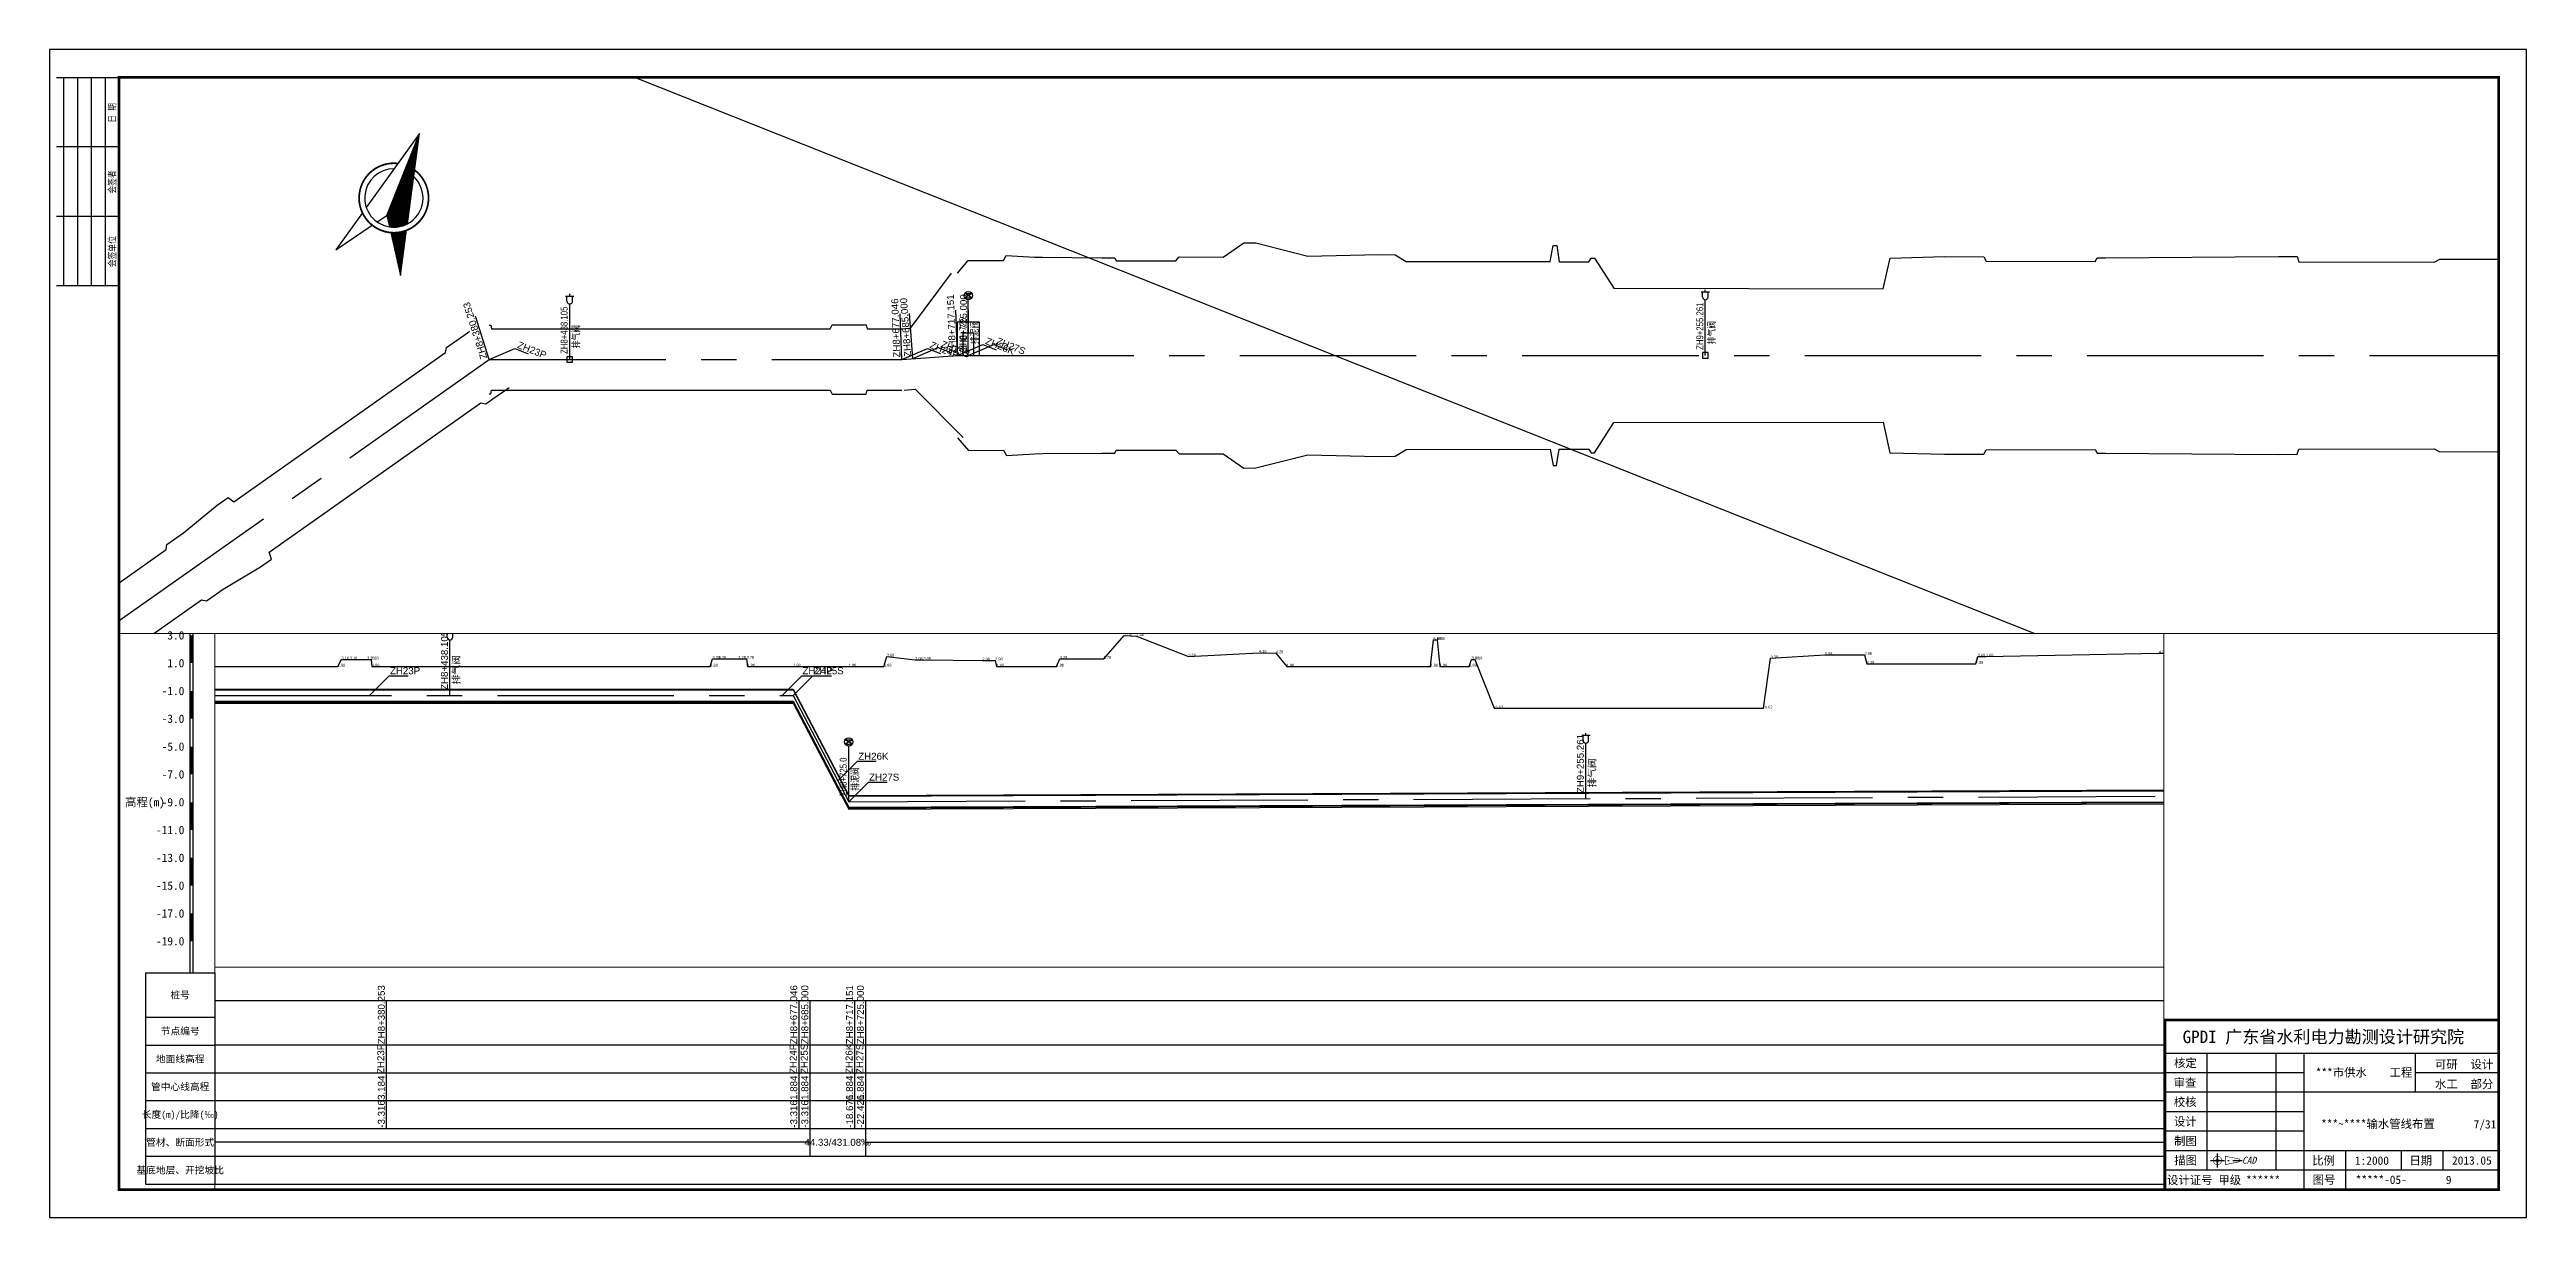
# Paper-space layout '9' of a CAD drawing. Header units: millimetres. Extents: x 0 to 891, y 0 to 420.
# The model-space entities are those that its viewports show. They can reach past a viewport. Long polylines and large blocks are cut down to what shows.
import ezdxf
from ezdxf.enums import TextEntityAlignment as Align
from ezdxf.lldxf.tags import DXFTag

# ---------------------------------------------------------------- set-up
doc = ezdxf.new("R2010")
doc.units = ezdxf.units.MM
doc.linetypes.add('CENTER', pattern=[50.8, 31.75, -6.35, 6.35, -6.35])
for name, color, linetype in [('pipe', 3, 'Continuous'), ('pipe_cen', 1, 'CENTER'), ('tab', 9, 'Continuous'), ('地形剖面', 4, 'Continuous'), ('布局裁图', 3, 'Continuous'), ('水工平面管线标注', 3, 'Continuous'), ('水工开挖线', 5, 'Continuous'), ('纵面管线标注', 3, 'Continuous'), ('附属设施', 2, 'Continuous')]:
    doc.layers.add(name, color=color, linetype=linetype)
doc.layers.add('管线-管廊边线-北线', color=4, linetype='管廊边线', lineweight=9)
doc.styles.add('FSD', font='')
doc.styles.add('HT', font='simhei.ttf')
doc.styles.get("Standard").update_dxf_attribs({"font": 'arial.ttf'})
doc.styles.get('FSD').set_extended_font_data('SimSun')
tags = doc.linetypes.add('管廊边线', pattern='A,50,-5,["管廊边线",Standard,S=2.54,R=0,X=-3.5,Y=-1.27],-12', length=67).pattern_tags.tags
tags[6] = DXFTag(74, 10)

# ---------------------------------------------------------------- blocks, each defined once
blk = doc.blocks.new('sign')
at = {"color": 7}
for p, q in [((-20, 0), (-20, -75)), ((-15, 0), (-15, -75)), ((-10, 0), (-10, -75)), ((-5, 0), (-5, -75)), ((0, -25), (-22.5, -25)), ((0, -50), (-22.5, -50))]:
    blk.add_line(p, q, dxfattribs=at)
blk.add_lwpolyline([(-22.5, 0), (0, 0), (0, -75), (-22.5, -75)], dxfattribs=at)
at = {"color": 3, "style": 'FSD', "width": 0.8}
for s, p in [('日 期', (-1.24, -16.3)), ('会签者', (-1.2, -41.81)), ('会签单位', (-1.2, -68.28))]:
    blk.add_text(s, height=2.5, rotation=90, dxfattribs=at).set_placement(p)
blk = doc.blocks.new('图框')
at = {"color": 7, "ltscale": 8}
for p, q in [((761, 10), (761, 71)), ((881, 71), (881, 10))]:
    blk.add_line(p, q, dxfattribs=at)
at = {"color": 7}
for p, q in [((881, 59), (761, 59)), ((776, 59), (776, 17)), ((801, 17), (801, 59)), ((811, 10), (811, 59)), ((851, 59), (851, 45)), ((811, 52), (761, 52)), ((881, 45), (761, 45)), ((881, 52), (851, 52)), ((811, 38), (761, 38)), ((811, 31), (761, 31)), ((881, 24), (761, 24)), ((826, 10), (826, 24)), ((846, 17), (846, 24)), ((861, 17), (861, 24)), ((881, 17), (761, 17))]:
    blk.add_line(p, q, dxfattribs=at)
at = {"color": 1}
for p, q in [((777.36, 20.51), (782.36, 20.51)), ((779.86, 18.01), (779.86, 23.01)), ((783.61, 20.51), (784.11, 20.51)), ((785.36, 20.51), (788.7, 20.51))]:
    blk.add_line(p, q, dxfattribs=at)
blk.add_lwpolyline([(0, 0), (891, 0), (891, 420), (0, 420)], close=True)
at = {"const_width": 1}
blk.add_lwpolyline([(25, 10), (25, 410), (881, 410), (881, 10)], close=True, dxfattribs=at)
at = {"color": 7, "const_width": 1}
blk.add_lwpolyline([(761, 10), (761, 71), (881, 71), (881, 10)], close=True, dxfattribs=at)
at = {"color": 5, "const_width": 0.2}
for points in [[(781.35, 20.66, 39.991666), (781.36, 20.51, 0.025005)], [(780.45, 20.57, 39.991666), (780.46, 20.51, 0.025005)]]:
    blk.add_lwpolyline(points, format="xyb", close=True, dxfattribs=at)
blk.add_lwpolyline([(787.7, 20.01), (782.7, 19.01), (782.7, 22.01), (787.7, 21.01)], close=True, dxfattribs=at)
blk.add_blockref('sign', (25, 410))
at = {"color": 3, "style": 'HT'}
for s, height, p in [('GPDI 广东省水利电力勘测设计研究院', 4.5, (767.32, 62.71)), ('***市供水', 3, (815.18, 50.63)), ('工程', 3, (841.77, 50.63)), ('可研', 3, (858.09, 53.54)), ('设计', 3, (870.9, 53.54)), ('水工', 3, (858.09, 46.44)), ('部分', 3, (870.9, 46.44)), ('***~****输水管线布置', 3, (817.12, 32.13)), ('比例', 3, (813.95, 18.94)), ('1:2000', 3, (829.29, 18.94)), ('日期', 3, (848.89, 18.98)), ('2013.05', 3, (864.23, 18.98)), ('图号', 3, (814.08, 12.06)), ('*****-05-', 3, (829.59, 12.06))]:
    blk.add_text(s, height=height, dxfattribs=at).set_placement(p)
at = {"color": 3, "ltscale": 8, "style": 'HT'}
for s, p in [('核定', (764.23, 55.53)), ('审查', (764.08, 48.46)), ('校核', (764.15, 41.51)), ('设计', (764.16, 34.49)), ('制图', (764.25, 27.48)), ('描图', (764.31, 20.49))]:
    blk.add_text(s, height=3, dxfattribs=at).set_placement(p, align=Align.MIDDLE_LEFT)
at = {"color": 3, "style": 'HT', "oblique": 15}
blk.add_text('CAD', height=2.5, dxfattribs=at).set_placement((788.67, 19.33))
at = {"color": 3, "ltscale": 8, "style": 'HT'}
for s, p in [('设计证号 ', (761.71, 11.94)), ('甲级 ', (780.19, 11.94)), ('******', (790.15, 11.94))]:
    blk.add_text(s, height=3, dxfattribs=at).set_placement(p)
blk = doc.blocks.new('*X9')
at = {"color": 0}
for p, q in [((2.948, 5.027), (2.95, 5.029)), ((2.948, 5.013), (2.953, 5.017)), ((2.948, 4.999), (2.955, 5.006)), ((2.948, 4.985), (2.958, 4.995)), ((2.948, 4.97), (2.961, 4.983)), ((2.948, 4.956), (2.964, 4.972)), ((2.948, 4.942), (2.967, 4.961)), ((2.948, 4.928), (2.97, 4.949)), ((2.948, 4.914), (2.972, 4.938)), ((2.948, 4.9), (2.975, 4.927)), ((2.948, 4.886), (2.978, 4.916)), ((2.948, 4.871), (2.981, 4.904)), ((2.948, 4.857), (2.984, 4.893)), ((2.948, 4.843), (2.987, 4.882)), ((2.948, 4.829), (2.989, 4.87)), ((2.948, 4.815), (2.992, 4.859)), ((2.948, 4.801), (2.995, 4.848)), ((2.948, 4.787), (2.998, 4.836)), ((2.948, 4.772), (3.001, 4.825)), ((2.948, 4.758), (3.004, 4.814)), ((2.948, 4.744), (3.006, 4.802)), ((2.948, 4.73), (3.009, 4.791)), ((2.948, 4.716), (3.012, 4.78)), ((2.948, 4.702), (3.015, 4.768)), ((2.948, 4.688), (3.018, 4.757)), ((2.948, 4.673), (3.02, 4.746)), ((2.948, 4.659), (3.023, 4.735)), ((2.948, 4.645), (3.026, 4.723)), ((2.948, 4.631), (3.029, 4.712)), ((2.948, 4.617), (3.032, 4.701)), ((2.948, 4.603), (3.035, 4.689)), ((2.948, 4.589), (3.037, 4.678)), ((2.948, 4.574), (3.04, 4.667)), ((2.948, 4.56), (3.043, 4.655)), ((2.948, 4.546), (3.046, 4.644)), ((2.948, 4.532), (3.049, 4.633)), ((2.948, 4.518), (3.052, 4.621)), ((2.948, 4.504), (3.054, 4.61)), ((2.948, 4.49), (3.057, 4.599)), ((2.948, 4.475), (3.06, 4.587)), ((2.948, 4.461), (3.063, 4.576)), ((2.948, 4.447), (3.066, 4.565)), ((2.948, 4.433), (3.069, 4.554)), ((2.948, 4.419), (3.071, 4.542)), ((2.948, 4.405), (3.074, 4.531)), ((2.948, 4.391), (3.077, 4.52)), ((2.948, 4.376), (3.08, 4.508)), ((2.948, 4.362), (3.083, 4.497)), ((2.948, 4.348), (3.086, 4.486)), ((2.948, 4.334), (3.088, 4.474)), ((2.948, 4.32), (3.091, 4.463)), ((2.948, 4.306), (3.094, 4.452)), ((2.948, 4.292), (3.097, 4.44)), ((2.948, 4.277), (3.1, 4.429)), ((2.948, 4.263), (3.103, 4.418)), ((2.948, 4.249), (3.105, 4.406)), ((2.948, 4.235), (3.108, 4.395)), ((2.948, 4.221), (3.111, 4.384)), ((2.948, 4.207), (3.114, 4.372)), ((2.948, 4.193), (3.117, 4.361)), ((2.948, 4.178), (3.119, 4.35)), ((2.948, 4.164), (3.122, 4.339)), ((2.948, 4.15), (3.125, 4.327)), ((2.948, 4.136), (3.128, 4.316)), ((2.948, 4.122), (3.131, 4.305)), ((2.948, 4.108), (3.134, 4.293)), ((2.948, 4.094), (3.136, 4.282)), ((2.948, 4.079), (3.139, 4.271)), ((2.948, 4.065), (3.142, 4.259)), ((2.948, 4.051), (3.145, 4.248)), ((2.948, 4.037), (3.148, 4.237)), ((2.948, 4.023), (3.151, 4.225)), ((2.948, 4.009), (3.153, 4.214)), ((2.948, 3.995), (3.156, 4.203)), ((2.948, 3.98), (3.159, 4.191)), ((2.948, 3.966), (3.162, 4.18)), ((2.948, 3.952), (3.165, 4.169)), ((2.948, 3.938), (3.168, 4.158)), ((2.948, 3.924), (3.17, 4.146)), ((2.948, 3.91), (3.173, 4.135)), ((2.948, 3.896), (3.176, 4.124)), ((2.948, 3.881), (3.179, 4.112)), ((2.948, 3.867), (3.182, 4.101)), ((2.948, 3.853), (3.185, 4.09)), ((2.948, 3.839), (3.187, 4.078)), ((2.948, 3.825), (3.19, 4.067)), ((2.948, 3.811), (3.193, 4.056)), ((2.948, 3.797), (3.196, 4.044)), ((2.948, 3.782), (3.199, 4.033)), ((2.948, 3.768), (3.202, 4.022)), ((2.953, 3.759), (3.204, 4.01)), ((2.958, 3.75), (3.207, 3.999)), ((2.964, 3.742), (3.21, 3.988)), ((2.97, 3.733), (3.213, 3.977)), ((2.976, 3.725), (3.216, 3.965)), ((2.981, 3.717), (3.218, 3.954)), ((2.987, 3.708), (3.221, 3.943)), ((2.993, 3.7), (3.224, 3.931)), ((2.999, 3.691), (3.227, 3.92)), ((3.004, 3.683), (3.23, 3.909)), ((3.01, 3.675), (3.233, 3.897)), ((3.016, 3.666), (3.235, 3.886)), ((3.022, 3.658), (3.238, 3.875)), ((3.027, 3.65), (3.241, 3.863)), ((3.033, 3.641), (3.244, 3.852)), ((3.039, 3.633), (3.247, 3.841)), ((3.048, 3.627), (3.25, 3.829)), ((3.067, 3.633), (3.252, 3.818)), ((3.088, 3.639), (3.255, 3.807)), ((3.111, 3.648), (3.258, 3.795)), ((3.137, 3.66), (3.261, 3.784)), ((3.169, 3.679), (3.264, 3.773)), ((3.223, 3.718), (3.266, 3.76))]:
    blk.add_line(p, q, dxfattribs=at)
blk = doc.blocks.new('*X8')
at = {"color": 0}
for p, q in [((3.102, 3.54), (3.132, 3.57)), ((3.108, 3.532), (3.157, 3.581)), ((3.114, 3.524), (3.185, 3.595)), ((3.119, 3.515), (3.219, 3.615)), ((3.125, 3.507), (3.276, 3.658)), ((3.131, 3.498), (3.292, 3.66)), ((3.137, 3.49), (3.295, 3.648)), ((3.142, 3.482), (3.298, 3.637)), ((3.148, 3.473), (3.301, 3.626)), ((3.154, 3.465), (3.303, 3.614)), ((3.16, 3.457), (3.306, 3.603)), ((3.165, 3.448), (3.309, 3.592)), ((3.171, 3.44), (3.312, 3.581)), ((3.177, 3.431), (3.315, 3.569)), ((3.096, 3.549), (3.11, 3.562)), ((3.183, 3.423), (3.317, 3.558)), ((3.188, 3.415), (3.32, 3.547)), ((3.194, 3.406), (3.323, 3.535)), ((3.2, 3.398), (3.326, 3.524)), ((3.206, 3.389), (3.329, 3.513)), ((3.211, 3.381), (3.332, 3.501)), ((3.217, 3.373), (3.334, 3.49)), ((3.223, 3.364), (3.337, 3.479)), ((3.229, 3.356), (3.34, 3.467)), ((3.234, 3.347), (3.343, 3.456)), ((3.24, 3.339), (3.346, 3.445)), ((3.246, 3.331), (3.349, 3.433)), ((3.252, 3.322), (3.351, 3.422)), ((3.257, 3.314), (3.354, 3.411)), ((3.263, 3.305), (3.357, 3.4)), ((3.269, 3.297), (3.36, 3.388)), ((3.275, 3.289), (3.363, 3.377)), ((3.28, 3.28), (3.366, 3.366)), ((3.286, 3.272), (3.368, 3.354)), ((3.292, 3.263), (3.371, 3.343)), ((3.298, 3.255), (3.374, 3.332)), ((3.303, 3.247), (3.377, 3.32)), ((3.309, 3.238), (3.38, 3.309)), ((3.315, 3.23), (3.383, 3.298)), ((3.321, 3.222), (3.385, 3.286)), ((3.326, 3.213), (3.388, 3.275)), ((3.332, 3.205), (3.391, 3.264)), ((3.338, 3.196), (3.394, 3.252)), ((3.344, 3.188), (3.397, 3.241)), ((3.349, 3.18), (3.4, 3.23)), ((3.355, 3.171), (3.402, 3.218)), ((3.361, 3.163), (3.405, 3.207)), ((3.367, 3.154), (3.408, 3.196)), ((3.372, 3.146), (3.411, 3.185)), ((3.378, 3.138), (3.414, 3.173)), ((3.384, 3.129), (3.416, 3.162)), ((3.39, 3.121), (3.419, 3.151)), ((3.395, 3.112), (3.422, 3.139)), ((3.401, 3.104), (3.425, 3.128)), ((3.407, 3.096), (3.428, 3.117)), ((3.413, 3.087), (3.431, 3.105)), ((3.418, 3.079), (3.433, 3.094)), ((3.424, 3.07), (3.436, 3.083)), ((3.43, 3.062), (3.439, 3.071)), ((3.436, 3.054), (3.442, 3.06)), ((3.441, 3.045), (3.445, 3.049)), ((3.447, 3.037), (3.448, 3.037))]:
    blk.add_line(p, q, dxfattribs=at)
blk = doc.blocks.new('zbz')
for p, q in [((0, 0), (-0.318, -1.274)), ((0, -1.27), (0, 0)), ((0.318, -1.274), (0, 0)), ((-0.341, -1.365), (-0.5, -2)), ((-0.095, -1.409), (0, -1.27)), ((0, -1.27), (0.095, -1.409)), ((0.5, -2), (0.341, -1.365)), ((-0.5, -2), (-0.143, -1.479)), ((0.143, -1.479), (0.5, -2))]:
    blk.add_line(p, q)
at = {"const_width": 0.025}
for points in [[(-0.129, -0.517, 1.014443), (0.143, -1.479, 1.014443)], [(0.341, -1.365, 0.588844), (0.129, -0.517, 1.014443)], [(0.143, -1.479, 0.115834), (0.341, -1.365, 1.014443)]]:
    blk.add_lwpolyline(points, format="xyb", dxfattribs=at)
for start, end in [(111.2477, 283.0769), (319.3202, 68.7523), (283.0769, 319.3202)]:
    blk.add_arc((0, -1), 0.42, start, end)
for name in ['*X9', '*X8']:
    blk.add_blockref(name, (-2.948, -5.035))
blk = doc.blocks.new('指北针')
at = {"xscale": 25, "yscale": 25, "zscale": 25}
blk.add_blockref('zbz', (12.5, 50), dxfattribs=at)
blk = doc.blocks.new('qin排气阀va')
at = {"layer": '附属设施'}
for points in [[(-1.5, 22.8), (1.5, 22.8)], [(-1, 21), (-1, 22.8)], [(0, 22.8), (0, 23.55)], [(0, 0), (0, 20)], [(1, 21), (1, 22.8)]]:
    blk.add_lwpolyline(points, dxfattribs=at)
blk.add_arc((0, 21), 1, 180, 0, dxfattribs=at)
blk.add_attdef('名称', text='', height=2.5, rotation=90, dxfattribs=at).set_placement((1, 4), align=Align.TOP_LEFT)
blk.add_attdef('ZH', text='', height=2.5, rotation=90, dxfattribs=at).set_placement((0, 2), align=Align.BOTTOM_LEFT)
blk = doc.blocks.new('qin排泥阀vmud')
at = {"layer": '附属设施'}
for points in [[(-1.29, 22.2652), (1.29, 22.2652), (-1.29, 20.7348), (1.29, 20.7348), (-1.29, 22.2652)], [(0, 0), (0, 20)]]:
    blk.add_lwpolyline(points, dxfattribs=at)
blk.add_circle((0, 21.5), 1.5, dxfattribs=at)
blk.add_attdef('名称', text='', height=2.5, rotation=89.9999985, dxfattribs=at).set_placement((1, 4), align=Align.TOP_LEFT)
blk.add_attdef('ZH', text='', height=2.5, rotation=89.9999985, dxfattribs=at).set_placement((0, 2), align=Align.BOTTOM_LEFT)
blk = doc.blocks.new('qin排气阀pa')
at = {"layer": '附属设施'}
for points in [[(-1.5, 22.8), (1.5, 22.8)], [(-1, 21), (-1, 22.8)], [(0, 22.8), (0, 23.55)], [(0, 0), (0, 20)], [(1, 21), (1, 22.8)]]:
    blk.add_lwpolyline(points, dxfattribs=at)
blk.add_lwpolyline([(-1, -1), (1, -1), (1, 1), (-1, 1)], close=True, dxfattribs=at)
blk.add_arc((0, 21), 1, 180, 0, dxfattribs=at)
blk.add_attdef('名称', text='', height=2.5, rotation=90, dxfattribs=at).set_placement((1, 4), align=Align.TOP_LEFT)
blk.add_attdef('ZH', text='', height=2.5, rotation=90, dxfattribs=at).set_placement((0, 2), align=Align.BOTTOM_LEFT)
blk = doc.blocks.new('qin排泥阀pmud')
at = {"layer": '附属设施'}
for points in [[(-1.29, 22.2652), (1.29, 22.2652), (-1.29, 20.7348), (1.29, 20.7348), (-1.29, 22.2652)], [(0, 0), (0, 20)]]:
    blk.add_lwpolyline(points, dxfattribs=at)
for points in [[(-4, 0), (4, 0), (4, 12), (-4, 12)], [(-2, 0), (2, 0), (2, 8), (-2, 8)]]:
    blk.add_lwpolyline(points, close=True, dxfattribs=at)
blk.add_circle((0, 21.5), 1.5, dxfattribs=at)
blk.add_attdef('名称', text='', height=2.5, rotation=89.9999985, dxfattribs=at).set_placement((1, 4), align=Align.TOP_LEFT)
blk.add_attdef('ZH', text='', height=2.5, rotation=89.9999985, dxfattribs=at).set_placement((0, 2), align=Align.BOTTOM_LEFT)

msp = doc.modelspace()

# ---------------------------------------------------------------- linework, layer by layer
at = {"layer": 'pipe'}
for points in [[(519840.3, 2381812.2), (520049.2, 2381812.2), (520081.2, 2381809), (521625.7, 2381809), (521922.4, 2381809), (521930.4, 2381809), (521962.6, 2381747.6), (521970.4, 2381732.6), (524013.3, 2381741.1), (524150.6, 2381741.7), (524263, 2381742.2), (524834.5, 2381744.6), (525014.3, 2381745.3), (525298.5, 2381746.5), (525645.6, 2381748), (525923.6, 2381749.1), (526327.3, 2381750.8), (526496.4, 2381751.5), (526683.5, 2381752.3), (527334.2, 2381755.1)], [(519840.3, 2381811.6), (520049.2, 2381811.6), (520081.2, 2381808.4), (521625.7, 2381808.4), (521922.4, 2381808.4), (521930.4, 2381808.4), (521962.6, 2381747), (521970.4, 2381732), (524013.3, 2381740.5), (524150.6, 2381741.1), (524263, 2381741.6), (524834.5, 2381744), (525014.3, 2381744.7), (525298.5, 2381745.9), (525645.6, 2381747.4), (525923.6, 2381748.5), (526327.3, 2381750.2), (526496.4, 2381750.9), (526683.5, 2381751.7), (527334.2, 2381754.5)], [(519840.3, 2381803.6), (520049.2, 2381803.6), (520081.2, 2381800.4), (521625.7, 2381800.4), (521922.4, 2381800.4), (521930.4, 2381800.4), (521962.6, 2381739), (521970.4, 2381724), (524013.3, 2381732.5), (524150.6, 2381733.1), (524263, 2381733.6), (524834.5, 2381736), (525014.3, 2381736.7), (525298.5, 2381737.9), (525645.6, 2381739.4), (525923.6, 2381740.5), (526327.3, 2381742.2), (526496.4, 2381742.9), (526683.5, 2381743.7), (527334.2, 2381746.5)], [(519840.3, 2381803), (520049.2, 2381803), (520081.2, 2381799.8), (521625.7, 2381799.8), (521922.4, 2381799.8), (521930.4, 2381799.8), (521962.6, 2381738.4), (521970.4, 2381723.4), (524013.3, 2381731.9), (524150.6, 2381732.5), (524263, 2381733), (524834.5, 2381735.4), (525014.3, 2381736.1), (525298.5, 2381737.3), (525645.6, 2381738.8), (525923.6, 2381739.9), (526327.3, 2381741.6), (526496.4, 2381742.3), (526683.5, 2381743.1), (527334.2, 2381745.9)], [(519840.3, 2381802.2), (520049.2, 2381802.2), (520081.2, 2381799), (521625.7, 2381799), (521922.4, 2381799), (521930.4, 2381799), (521962.6, 2381737.6), (521970.4, 2381722.6), (524013.3, 2381731.1), (524150.6, 2381731.7), (524263, 2381732.2), (524834.5, 2381734.6), (525014.3, 2381735.3), (525298.5, 2381736.5), (525645.6, 2381738), (525923.6, 2381739.1), (526327.3, 2381740.8), (526496.4, 2381741.5), (526683.5, 2381742.3), (527334.2, 2381745.1)]]:
    msp.add_lwpolyline(points, dxfattribs=at)
at = {"layer": 'pipe_cen'}
msp.add_lwpolyline([(518807.8, 2388632.6), (519784.5, 2390127), (520060.3, 2390236.6), (520096.4, 2390254.1), (522002.3, 2391011.3, 0.125481)], format="xyb", dxfattribs=at)
msp.add_lwpolyline([(520081.2, 2381804.4), (521930.4, 2381804.4), (521970.4, 2381728), (527781.8, 2381752.3)], dxfattribs=at)
at = {"layer": 'tab'}
for points in [[(513183.4, 2381401.7), (554886.6, 2381401.7)], [(521625.7, 2381401.7), (521625.7, 2381309.7)], [(521922.4, 2381401.7), (521922.4, 2381309.7)], [(521930.4, 2381401.7), (521930.4, 2381309.7)], [(521962.6, 2381401.7), (521962.6, 2381309.7)], [(521970.4, 2381401.7), (521970.4, 2381309.7)], [(513183.4, 2381369.7), (554886.6, 2381369.7)], [(513183.4, 2381349.7), (554886.6, 2381349.7)], [(513183.4, 2381329.7), (554886.6, 2381329.7)], [(513183.4, 2381309.7), (554886.6, 2381309.7)], [(521930.4, 2381309.7), (521930.4, 2381289.7)], [(521970.4, 2381309.7), (521970.4, 2381289.7)], [(513183.4, 2381289.7), (554886.6, 2381289.7)], [(521930.4, 2381299.7), (521927.4, 2381299.7), (521025.8, 2381299.7)], [(521970.4, 2381299.7), (521973.4, 2381299.7), (524856.1, 2381299.7)], [(513183.4, 2381269.7), (554886.6, 2381269.7)]]:
    msp.add_lwpolyline(points, dxfattribs=at)
at = {"layer": '地形剖面'}
msp.add_lwpolyline([(521416.3, 2381825.2), (521602.8, 2381825.2), (521605.4, 2381830.4), (521611.4, 2381830.4), (521623.9, 2381830.4), (521626.7, 2381830.4), (521627.3, 2381825.2), (521870.8, 2381825.2), (521872.3, 2381830.8), (521876.8, 2381830.8), (521890.9, 2381830.8), (521896.9, 2381830.8), (521897.5, 2381825.2), (521930.4, 2381825.2), (521930.4, 2381825.2), (521970.4, 2381825.2), (521970.4, 2381825.2), (521995.7, 2381825.2), (521997.7, 2381832.4), (522018.1, 2381830), (522024.1, 2381830), (522066.5, 2381829.6), (522075.7, 2381829.6), (522076.8, 2381825.2), (522119.8, 2381825.2), (522122.2, 2381830.8), (522153.8, 2381830.8), (522168.6, 2381847.6), (522177.3, 2381847.2), (522214.7, 2381832.4), (522265.5, 2381835.2), (522277.6, 2381834.8), (522285.5, 2381825.2), (522388.9, 2381825.2), (522391.1, 2381844.4), (522393.7, 2381844.4), (522395.6, 2381825.2), (522416.8, 2381825.2), (522418.5, 2381830.4), (522420.8, 2381830.4), (522434.8, 2381795.2), (522628.6, 2381795.2), (522633.6, 2381831.2), (522672.6, 2381833.6), (522701.1, 2381833.6), (522702.8, 2381827.2), (522781.2, 2381827.2), (522782.6, 2381832.4), (522788.5, 2381832.4), (522912.9, 2381834.8), (522926.5, 2381834.8)], dxfattribs=at)
at = {"layer": '水工平面管线标注', "color": 9}
for points in [[(519681.6, 2390354.4), (519681.6, 2390387.1)], [(520103.7, 2390257), (520091.7, 2390287.4)], [(520067.5, 2390240.1), (520053.3, 2390269.5)], [(520096.4, 2390254.1), (520083.3, 2390284)], [(520096.4, 2390254.1), (520110.6, 2390268.2), (520120.8, 2390268.2)], [(520103.7, 2390257), (520117.9, 2390271.1), (520128.1, 2390271.1)], [(520060.3, 2390236.6), (520047.2, 2390266.6)], [(520060.3, 2390236.6), (520074.5, 2390250.8), (520084.7, 2390250.8)], [(520067.5, 2390240.1), (520081.6, 2390254.2), (520091.9, 2390254.2)], [(519784.5, 2390127), (519763.8, 2390152.4)], [(519784.5, 2390127), (519798.7, 2390141.2), (519808.9, 2390141.2)]]:
    msp.add_lwpolyline(points, dxfattribs=at)
at = {"layer": '水工平面管线标注'}
msp.add_lwpolyline([(513086.7, 2390354.4), (519681.6, 2390354.4), (527175.4, 2390354.4), (539381.4, 2390354.4), (554727.9, 2390354.4)], dxfattribs=at)
for points in [[(520096.2, 2390254.1, 0.5, 0.5, -1), (520096.7, 2390254.1, 0, 0, 0)], [(520096.2, 2390254.1, 0.5, 0.5, 1), (520096.7, 2390254.1, 0, 0, 0)], [(520103.5, 2390257, 0.5, 0.5, -1), (520104, 2390257, 0, 0, 0)], [(520103.5, 2390257, 0.5, 0.5, 1), (520104, 2390257, 0, 0, 0)], [(520060.1, 2390236.6, 0.5, 0.5, -1), (520060.6, 2390236.6, 0, 0, 0)], [(520060.1, 2390236.6, 0.5, 0.5, 1), (520060.6, 2390236.6, 0, 0, 0)], [(520067.2, 2390240.1, 0.5, 0.5, -1), (520067.7, 2390240.1, 0, 0, 0)], [(520067.2, 2390240.1, 0.5, 0.5, 1), (520067.7, 2390240.1, 0, 0, 0)], [(519784.3, 2390127, 0.5, 0.5, -1), (519784.8, 2390127, 0, 0, 0)], [(519784.3, 2390127, 0.5, 0.5, 1), (519784.8, 2390127, 0, 0, 0)]]:
    msp.add_lwpolyline(points, format="xyseb", dxfattribs=at)
at = {"layer": '水工开挖线'}
for points in [[(520074.6, 2390309.1), (520078.5, 2390320.5), (520078.5, 2390320.5), (520102, 2390329.8), (520102.6, 2390333.9), (520122, 2390340.2), (520127.6, 2390342.4), (520167.1, 2390357.8), (520175.7, 2390361.2), (520177.5, 2390359.6), (520217.4, 2390375.3), (520218.6, 2390378.8), (520248.1, 2390390.4), (520258, 2390405.5), (520266.2, 2390408.6), (520304.4, 2390413.5), (520351.1, 2390433.5), (520362.4, 2390437.7), (520371.6, 2390436.2), (520467.8, 2390474.2), (520465.5, 2390485.8), (520468, 2390486.7), (520474, 2390476.6), (520493.7, 2390484.4), (520494.3, 2390487.5), (520496.5, 2390488.3), (520517.4, 2390473.4), (520697.7, 2390544.5), (520694.2, 2390566.8), (520730.1, 2390582.3), (520756.6, 2390592.7), (520759.3, 2390590.4), (520832.2, 2390619.2), (520832.7, 2390622.1), (520838.1, 2390624.3), (520953.4, 2390671.1), (520966, 2390676.1), (520968.4, 2390672.9), (521059.1, 2390708.7), (521062, 2390712.3), (521107.9, 2390730.4), (521110, 2390728.8), (521206.6, 2390770), (521253.1, 2390785.4)], [(520118.3, 2390199), (520129, 2390193.5), (520129, 2390193.5), (520152.4, 2390202.9), (520155.7, 2390200.3), (520174.1, 2390208.9), (520179.7, 2390211.2), (520219, 2390227.1), (520227.6, 2390230.5), (520227.8, 2390233), (520267.7, 2390248.9), (520270.9, 2390247.2), (520300.3, 2390259), (520317.9, 2390254.8), (520325.9, 2390258.2), (520357.1, 2390280.8), (520404.8, 2390298.4), (520415.9, 2390303), (520421.6, 2390310.4), (520517.6, 2390348.8), (520523.9, 2390338.8), (520526.3, 2390339.8), (520523.7, 2390351.3), (520543.5, 2390359.2), (520546, 2390357.4), (520548.2, 2390358.2), (520553.1, 2390383.5), (520733.1, 2390455.4), (520745.8, 2390436.8), (520782.6, 2390450.2), (520809, 2390460.8), (520809.4, 2390464.4), (520882.2, 2390493.5), (520884.5, 2390491.6), (520889.9, 2390493.8), (521005.9, 2390538.8), (521018.5, 2390543.9), (521018.1, 2390547.8), (521108.6, 2390584), (521113.2, 2390583.5), (521159, 2390601.8), (521159.5, 2390604.3), (521257.9, 2390640.7)], [(520050.7, 2390256.5), (520057.9, 2390260), (520057.9, 2390260), (520070.6, 2390307.4)], [(519775.4, 2390150), (519776.4, 2390150.4), (519777.9, 2390148.2), (520004.2, 2390238.1), (520004.6, 2390241.3), (520008.8, 2390242.9), (520021.9, 2390248.1), (520027.4, 2390250.3), (520029, 2390247.9), (520052.2, 2390257.2)], [(519793.6, 2390104.1), (519794.6, 2390104.5), (519794.2, 2390107.1), (520020.5, 2390197), (520022.9, 2390195), (520027.1, 2390196.6), (520040.2, 2390201.8), (520045.8, 2390204), (520045.3, 2390206.9), (520068.5, 2390216.1)], [(520070, 2390216.7), (520077.1, 2390220.2), (520077.1, 2390220.2), (520122.2, 2390200.7)], [(519461.7, 2389673.5), (519619, 2389914.2), (519618.1, 2389917.6), (519626.2, 2389929.9), (519641.3, 2389957.5), (519646.5, 2389965.5), (519651.5, 2389963.9), (519753.5, 2390120), (519752.7, 2390123.6), (519756, 2390128.6), (519762.9, 2390139.1), (519763.8, 2390140.6)], [(519498.7, 2389649.4), (519656, 2389890), (519659.5, 2389890.6), (519667.5, 2389902.9), (519686.7, 2389927.8), (519691.9, 2389935.8), (519688.5, 2389939.7), (519790.5, 2390095.8), (519794.1, 2390096.5), (519797.4, 2390101.6), (519804.2, 2390112), (519805.2, 2390113.5)]]:
    msp.add_lwpolyline(points, dxfattribs=at)
at = {"layer": '管线-管廊边线-北线', "color": 2, "linetype": 'CENTER'}
msp.add_lwpolyline([(518807.8, 2388632.6), (519784.5, 2390127), (520060.3, 2390236.6), (520096.4, 2390254.1), (522002.3, 2391011.3, 0.125481)], format="xyb", dxfattribs=at)
at = {"layer": '纵面管线标注', "color": 9}
for points in [[(521625.7, 2381804.4), (521639.8, 2381818.6), (521653.3, 2381818.6)], [(521922.4, 2381804.4), (521936.6, 2381818.6), (521950.1, 2381818.6)], [(521930.4, 2381804.4), (521944.5, 2381818.6), (521958, 2381818.6)], [(521962.6, 2381743), (521976.7, 2381757.1), (521990.2, 2381757.1)], [(521970.4, 2381728), (521984.5, 2381742.1), (521998, 2381742.1)]]:
    msp.add_lwpolyline(points, dxfattribs=at)

# ---------------------------------------------------------------- block references
at = {"layer": '附属设施'}
ref = msp.add_blockref('qin排气阀pa', (520596.5, 2390452.8), dxfattribs=dict(at, xscale=2, yscale=2, zscale=2, rotation=21.66740976370263))
ref.add_attrib('ZH', 'ZH9+255.261', dxfattribs={"height": 5, "rotation": 111.6674, "width": 0.8}).set_placement((520595.1, 2390456.5), align=Align.BOTTOM_LEFT)
ref.add_attrib('名称', '排气阀', dxfattribs={"height": 5, "rotation": 111.6674, "width": 0.8}).set_placement((520595.4, 2390460.9), align=Align.TOP_LEFT)
ref = msp.add_blockref('qin排泥阀pmud', (520103.7, 2390257), dxfattribs=dict(at, xscale=2, yscale=2, zscale=2, rotation=21.66740976370263))
ref.add_attrib('ZH', 'ZH8+725.', dxfattribs={"height": 5, "rotation": 111.6674, "width": 0.8}).set_placement((520102.3, 2390260.7), align=Align.BOTTOM_LEFT)
ref.add_attrib('名称', '排泥阀', dxfattribs={"height": 5, "rotation": 111.6674, "width": 0.8}).set_placement((520102.6, 2390265.2), align=Align.TOP_LEFT)
ref = msp.add_blockref('qin排气阀pa', (519838.3, 2390148.4), dxfattribs=dict(at, xscale=2, yscale=2, zscale=2, rotation=21.66740976360072))
ref.add_attrib('ZH', 'ZH8+438.105', dxfattribs={"height": 5, "rotation": 111.6674, "width": 0.8}).set_placement((519836.8, 2390152.1), align=Align.BOTTOM_LEFT)
ref.add_attrib('名称', '排气阀', dxfattribs={"height": 5, "rotation": 111.6674, "width": 0.8}).set_placement((519837.2, 2390156.6), align=Align.TOP_LEFT)
at = {"layer": '附属设施', "xscale": 2, "yscale": 2, "zscale": 2}
for p, values in [((521683.5, 2381804.4), {'ZH': 'ZH8+438.105', '名称': '排气阀'}), ((522500.7, 2381730.2), {'ZH': 'ZH9+255.261', '名称': '排气阀'})]:
    msp.add_blockref('qin排气阀va', p, dxfattribs=at).add_auto_attribs(values)
at = {"layer": '附属设施'}
ref = msp.add_blockref('qin排泥阀vmud', (521970.4, 2381728), dxfattribs=dict(at, xscale=2, yscale=2, zscale=2))
ref.add_attrib('ZH', 'ZH8+725.0', dxfattribs={"height": 5, "rotation": 90, "width": 0.8}).set_placement((521970.4, 2381732), align=Align.BOTTOM_LEFT)
ref.add_attrib('名称', '排泥阀', dxfattribs={"height": 5, "rotation": 90, "width": 0.8}).set_placement((521972.4, 2381736), align=Align.TOP_LEFT)

# ---------------------------------------------------------------- texts
at = {"layer": 'tab', "color": 3}
for s, p in [('ZH8+380.253', (521624.6, 2381370.2)), ('ZH8+677.046', (521921.3, 2381370.2)), ('ZH8+685.000', (521929.3, 2381370.2)), ('ZH8+717.151', (521961.5, 2381370.2)), ('ZH8+725.000', (521969.3, 2381370.2)), ('3.184', (521624.6, 2381330.2)), ('1.884', (521921.3, 2381330.2)), ('1.884', (521929.3, 2381330.2)), ('1.884', (521961.5, 2381330.2)), ('1.884', (521969.3, 2381330.2)), ('-3.316', (521624.6, 2381310.2)), ('-3.316', (521921.3, 2381310.2)), ('-3.316', (521929.3, 2381310.2)), ('-18.676', (521961.5, 2381310.2)), ('-22.426', (521969.3, 2381310.2))]:
    msp.add_text(s, height=5, rotation=90, dxfattribs=at).set_placement(p)
for s, p in [('ZH23P', (521625.7, 2381359.7)), ('ZH24P', (521922.4, 2381359.7)), ('ZH25S', (521930.4, 2381359.7)), ('ZH26K', (521962.6, 2381359.7)), ('ZH27S', (521970.4, 2381359.7))]:
    msp.add_text(s, height=5, rotation=90, dxfattribs=at).set_placement(p, align=Align.BOTTOM_CENTER)
msp.add_text('44.33/431.08‰', height=5, dxfattribs=at).set_placement((521950.4, 2381299.7), align=Align.MIDDLE_CENTER)
at = {"layer": '地形剖面', "color": 9}
for s, p in [('7.48', (522168.6, 2381847.6)), ('7.38', (522177.3, 2381847.2)), ('6.68', (522391.1, 2381844.4)), ('6.68', (522393.7, 2381844.4)), ('1.88', (521602.8, 2381825.2)), ('3.18', (521605.4, 2381830.4)), ('3.18', (521611.4, 2381830.4)), ('3.18', (521623.9, 2381830.4)), ('3.18', (521626.7, 2381830.4)), ('1.88', (521627.3, 2381825.2)), ('1.88', (521870.8, 2381825.2)), ('3.28', (521872.3, 2381830.8)), ('3.28', (521876.8, 2381830.8)), ('3.28', (521890.9, 2381830.8)), ('3.28', (521896.9, 2381830.8)), ('1.88', (521897.5, 2381825.2)), ('1.88', (521930.4, 2381825.2)), ('1.88', (521930.4, 2381825.2)), ('1.88', (521970.4, 2381825.2)), ('1.88', (521970.4, 2381825.2)), ('1.88', (521995.7, 2381825.2)), ('3.68', (521997.7, 2381832.4)), ('3.08', (522018.1, 2381830)), ('3.08', (522024.1, 2381830)), ('2.98', (522066.5, 2381829.6)), ('2.98', (522075.7, 2381829.6)), ('1.88', (522076.8, 2381825.2)), ('1.88', (522119.8, 2381825.2)), ('3.28', (522122.2, 2381830.8)), ('3.28', (522153.8, 2381830.8)), ('3.68', (522214.7, 2381832.4)), ('4.38', (522265.5, 2381835.2)), ('4.28', (522277.6, 2381834.8)), ('1.88', (522285.5, 2381825.2)), ('1.88', (522388.9, 2381825.2)), ('1.88', (522395.6, 2381825.2)), ('1.88', (522416.8, 2381825.2)), ('3.18', (522418.5, 2381830.4)), ('3.18', (522420.8, 2381830.4)), ('3.38', (522633.6, 2381831.2)), ('3.98', (522672.6, 2381833.6)), ('3.98', (522701.1, 2381833.6)), ('2.38', (522702.8, 2381827.2)), ('2.38', (522781.2, 2381827.2)), ('3.68', (522782.6, 2381832.4)), ('3.68', (522788.5, 2381832.4)), ('4.28', (522912.9, 2381834.8)), ('-5.62', (522434.8, 2381795.2)), ('-5.62', (522628.6, 2381795.2))]:
    msp.add_text(s, height=2, dxfattribs=at).set_placement(p)
at = {"layer": '水工平面管线标注', "style": 'HT'}
msp.add_text('ZH6+594.907', height=5, rotation=90, dxfattribs=at).set_placement((519680.1, 2390355.4))
at = {"layer": '水工平面管线标注'}
for s, rotation, p in [('ZH8+717.151', 113.7408, (520094.9, 2390255.1)), ('ZH8+725.000', 111.6674, (520102.3, 2390258)), ('ZH8+677.046', 113.7408, (520058.8, 2390237.6)), ('ZH8+685.000', 115.8141, (520065.9, 2390241)), ('ZH8+380.253', 129.2498, (519782.8, 2390127.6))]:
    msp.add_text(s, height=5, rotation=rotation, dxfattribs=at).set_placement(p)
for s, p in [('ZH26K', (520111.6, 2390269.2)), ('ZH27S', (520118.9, 2390272.1)), ('ZH24P', (520075.5, 2390251.8)), ('ZH25S', (520082.6, 2390255.2)), ('ZH23P', (519799.7, 2390142.2))]:
    msp.add_text(s, height=5, dxfattribs=at).set_placement(p)
at = {"layer": '纵面管线标注'}
for s, p in [('ZH23P', (521640.3, 2381819.7)), ('ZH24P', (521937.1, 2381819.7)), ('ZH25S', (521945, 2381819.7)), ('ZH26K', (521977.2, 2381758.2)), ('ZH27S', (521985, 2381743.2))]:
    msp.add_text(s, height=5, dxfattribs=at).set_placement(p)

psp = doc.layouts.new('9')

# ---------------------------------------------------------------- linework, layer by layer
at = {"layer": '布局裁图'}
for points in [[(50.5, 210), (50.5, 88)], [(51.5, 210), (51.5, 88)], [(34.5, 88), (59.5, 88)], [(34.5, 88), (34.5, 12)], [(59.5, 88), (59.5, 12)], [(34.5, 72), (59.5, 72)], [(34.5, 62), (59.5, 62)], [(34.5, 52), (59.5, 52)], [(34.5, 42), (59.5, 42)], [(34.5, 32), (59.5, 32)], [(34.5, 22), (59.5, 22)], [(34.5, 12), (59.5, 12)]]:
    psp.add_lwpolyline(points, dxfattribs=at)
for points in [[(50.5, 209.34), (51.5, 209.34), (50.5, 199.34), (51.5, 199.34)], [(50.5, 189.34), (51.5, 189.34), (50.5, 179.34), (51.5, 179.34)], [(50.5, 169.34), (51.5, 169.34), (50.5, 159.34), (51.5, 159.34)], [(50.5, 149.34), (51.5, 149.34), (50.5, 139.34), (51.5, 139.34)], [(50.5, 129.34), (51.5, 129.34), (50.5, 119.34), (51.5, 119.34)], [(50.5, 109.34), (51.5, 109.34), (50.5, 99.34), (51.5, 99.34)]]:
    psp.add_solid(points, dxfattribs=at)

# ---------------------------------------------------------------- block references
psp.add_blockref('图框', (0, 0), dxfattribs=at)
at = {"layer": '布局裁图', "rotation": 338.3325902362974}
psp.add_blockref('指北针', (103, 348), dxfattribs=at)

# ---------------------------------------------------------------- texts
at = {"layer": '布局裁图', "style": 'HT'}
for s, p in [('3.0', (48.5, 209.34)), ('1.0', (48.5, 199.34)), ('-1.0', (48.5, 189.34)), ('-3.0', (48.5, 179.34)), ('-5.0', (48.5, 169.34)), ('-7.0', (48.5, 159.34)), ('高程(m)', (41.5, 149.34)), ('-9.0', (48.5, 149.34)), ('-11.0', (48.5, 139.34)), ('-13.0', (48.5, 129.34)), ('-15.0', (48.5, 119.34)), ('-17.0', (48.5, 109.34)), ('-19.0', (48.5, 99.34))]:
    psp.add_text(s, height=3, dxfattribs=at).set_placement(p, align=Align.MIDDLE_RIGHT)
for s, p in [('桩号', (47, 80)), ('节点编号', (47, 67)), ('地面线高程', (47, 57)), ('管中心线高程', (47, 47)), ('长度(m)/比降(‰)', (47, 37)), ('管材、断面形式', (47, 27)), ('基底地层、开挖坡比', (47, 17))]:
    psp.add_text(s, height=2.5, dxfattribs=at).set_placement(p, align=Align.MIDDLE_CENTER)
for s, p in [('7/31', (872, 32)), ('9', (862, 12))]:
    psp.add_text(s, height=3, dxfattribs=at).set_placement(p)

# ---------------------------------------------------------------- viewports
at = {"layer": '布局裁图', "view_twist_angle": 338.33259024}
psp.add_viewport(center=(453, 310), size=(856, 200), view_center_point=(1366126.01, 2029336.2), view_height=400, dxfattribs=at)
at = {"layer": '布局裁图'}
for center, size, view_center_point, view_height, status in [((410, 150), (701, 120), (522215.4, 2381729), 240, 3), ((410, 50), (701, 80), (522203.4, 2381345.66), 160, 4)]:
    psp.add_viewport(center=center, size=size, view_center_point=view_center_point, view_height=view_height, status=status, dxfattribs=at)

doc.saveas('drawing.dxf')
